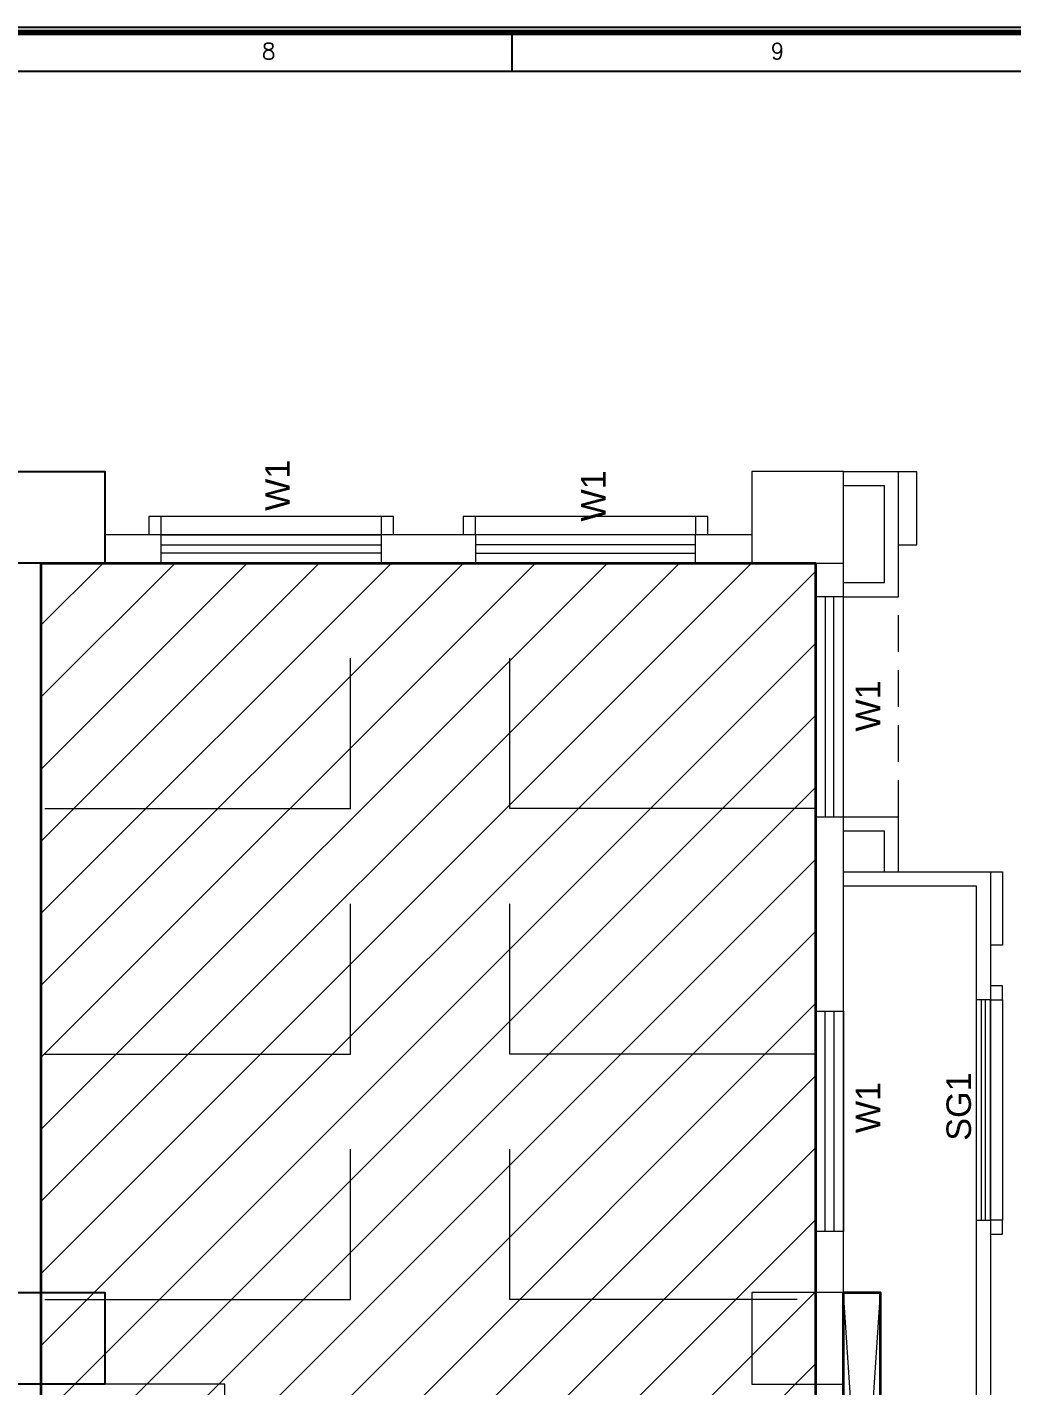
# Model space of a CAD drawing. Extents: x 3485972 to 3601240, y -673889 to -591207.
# Drawn here: x 3515311 to 3523361, y -602318 to -591207 of the extents above; entities that cross this region are included whole.
import ezdxf
from ezdxf.enums import TextEntityAlignment as Align

# ---------------------------------------------------------------- set-up
doc = ezdxf.new("R2010")
doc.units = 0
doc.header["$LTSCALE"] = 6
doc.header["$MEASUREMENT"] = 0
doc.linetypes.add('HIDDEN', pattern=[0.375, 0.25, -0.125])
doc.layers.add('AREA', color=193, linetype='CONTINUOUS', plot=False)
doc.layers.add('COL', color=5, linetype='CONTINUOUS')
doc.layers.add('TITLE', color=7, linetype='CONTINUOUS')
doc.layers.add('D.F', color=251, linetype='CONTINUOUS', lineweight=5)
doc.layers.add('WALL', color=8, linetype='CONTINUOUS', lineweight=35)
doc.styles.add('ARIAL', font='arial.ttf')
doc.styles.add('ROMANS', font='romans.shx')
doc.linetypes.add('ZIGZAG', pattern='A,0.0001,-0.2,[131,ltypeshp.shx,S=0.2,R=0,X=-0.2,Y=0],-0.4,[131,ltypeshp.shx,S=0.2,R=180,X=0.2,Y=0],-0.2', length=0.8001)

# ---------------------------------------------------------------- blocks, each defined once
blk = doc.blocks.new('A$C66962185')
at = {"layer": 'TITLE', "color": 7}
blk.add_line((241.949, -140930.66), (241.949, -140928.365), dxfattribs=at)
at = {"layer": 'TITLE'}
blk.add_line((2.142, -140930.66), (360.704, -140930.66), dxfattribs=at)
at = {"layer": 'TITLE', "color": 7, "const_width": 0.355}
blk.add_lwpolyline([(363, -140928.365), (363, -141178.329), (0, -141178.329), (0, -140928.365)], close=True, dxfattribs=at)
at = {"layer": 'TITLE', "color": 7, "style": 'ROMANS'}
for s, p in [('8', (227.463, -140929.478)), ('9', (257.726, -140929.478))]:
    blk.add_text(s, height=0.952, dxfattribs=at).set_placement(p, align=Align.MIDDLE)

msp = doc.modelspace()

# ---------------------------------------------------------------- hatches: boundary and pattern name
at = {"layer": 'D.F', "linetype": 'ByBlock'}
h = msp.add_hatch(dxfattribs=at)
h.set_pattern_fill('ANSI31', color=256, scale=3333, style=0)
h.set_pattern_definition([(45, (479073.56, 121913.7), (-294.59836, 294.59836), [])])
h.paths.add_polyline_path([(3515425.7, -595590), (3521755.7, -595590), (3521755.7, -612020), (3515425.7, -612020)])

# ---------------------------------------------------------------- linework, layer by layer
at = {"layer": 'AREA'}
for points in [[(3485972.3, -591208), (3535959.9, -591207.2), (3535959.9, -625655.9), (3485972.3, -625656.7)], [(3486015.1, -591250.8), (3535917.2, -591249.9), (3535917.2, -625613.1), (3486015.1, -625613.9)]]:
    msp.add_lwpolyline(points, close=True, dxfattribs=at)
at = {"layer": 'COL'}
for points in [[(3515945.7, -595590), (3515195.7, -595590), (3515195.7, -594840), (3515945.7, -594840)], [(3515195.7, -602305), (3515195.7, -601555), (3515945.7, -601555), (3515945.7, -602305)]]:
    msp.add_lwpolyline(points, close=True, dxfattribs=at)
at = {"layer": 'D.F', "linetype": 'ByBlock'}
for p, q in [((3521985.7, -594840), (3522585.7, -594840)), ((3522435.7, -595864.6, -188437.6), (3522435.7, -594840, -101230.8)), ((3522585.7, -595440, -152397.2), (3522585.7, -594840, -101230.8)), ((3521985.7, -594955), (3522320.7, -594955)), ((3522320.7, -595749.6, -188437.6), (3522320.7, -594955, -101230.8)), ((3522435.7, -595440), (3522585.7, -595440)), ((3521985.7, -595749.6, -87206.9), (3522320.7, -595749.6, -169035.1)), ((3521985.7, -595864.6, -87206.9), (3522435.7, -595864.6, -188437.6)), ((3521985.7, -597665, 4.1), (3522435.7, -597665, -101226.7)), ((3522435.7, -598115, -101228.5), (3522435.7, -597665, -101226.7)), ((3521985.7, -597780, 4.1), (3522320.7, -597780, -81824.1)), ((3522320.7, -598115, -101228.4), (3522320.7, -597780, -101226.7)), ((3521985.7, -598115, -101230.8), (3523185.7, -598115, -101230.8)), ((3523185.7, -598115), (3523185.7, -608980)), ((3521985.7, -598230, -101230.8), (3523070.7, -598230, -101230.8)), ((3523070.7, -598230), (3523070.7, -608865))]:
    msp.add_line(p, q, dxfattribs=at)
at = {"layer": 'D.F', "color": 8, "linetype": 'ByBlock'}
for p, q in [((3518205.7, -595210), (3516405.7, -595210)), ((3520775.7, -595210, -101230.8), (3518975.7, -595210, -101230.8)), ((3523285.7, -599162.1), (3523285.7, -600962.1))]:
    msp.add_line(p, q, dxfattribs=at)
at = {"layer": 'D.F', "color": 7, "lineweight": 0}
for p, q in [((3521235.7, -595360), (3515945.7, -595360)), ((3521235.7, -595590), (3515945.7, -595590)), ((3521755.7, -601555.1), (3521755.7, -595590)), ((3521985.7, -601555.1), (3521985.7, -595590)), ((3521755.7, -605305), (3521755.7, -602305)), ((3521985.7, -605305), (3521985.7, -602305))]:
    msp.add_line(p, q, dxfattribs=at)
at = {"layer": 'D.F', "linetype": 'HIDDEN', "ltscale": 200}
msp.add_line((3522435.7, -598115, -101230.8), (3522435.7, -595864.6, -101230.8), dxfattribs=at)
at = {"layer": 'D.F', "color": 7, "linetype": 'ByBlock'}
msp.add_line((3523185.7, -599162.1, -101230.8), (3523070.7, -599162.1), dxfattribs=at)
at = {"layer": 'D.F'}
for points in [[(3521235.7, -595590), (3521985.7, -595590), (3521985.7, -594840), (3521235.7, -594840)], [(3521235.7, -602305.1), (3521985.7, -602305.1), (3521985.7, -601555.1), (3521235.7, -601555.1)]]:
    msp.add_lwpolyline(points, close=True, dxfattribs=at)
at = {"layer": 'D.F', "linetype": 'ByBlock'}
for points in [[(3516405.7, -595360), (3516405.7, -595210), (3516305.7, -595210), (3516305.7, -595360)], [(3518305.7, -595360), (3518305.7, -595210), (3518205.7, -595210), (3518205.7, -595360)], [(3523185.7, -599162.1), (3523285.7, -599162.1), (3523285.7, -599047.1), (3523185.7, -599047.1)], [(3523185.7, -601077.1), (3523285.7, -601077.1), (3523285.7, -600962.1), (3523185.7, -600962.1)]]:
    msp.add_lwpolyline(points, dxfattribs=at)
for points, elevation in [([(3518975.7, -595360), (3518975.7, -595210), (3518875.7, -595210), (3518875.7, -595360)], -101230.8), ([(3520875.7, -595360), (3520875.7, -595210), (3520775.7, -595210), (3520775.7, -595360)], -101230.8), ([(3523185.7, -599162.1), (3523285.7, -599162.1), (3523285.7, -599047.1), (3523185.7, -599047.1)], -101230.8), ([(3522285.7, -606055.1), (3521985.7, -601555.1)], 27934.8), ([(3522285.7, -601555.1), (3521985.7, -606055.1)], 27934.8)]:
    msp.add_lwpolyline(points, dxfattribs=dict(at, elevation=elevation))
at = {"layer": 'D.F', "linetype": 'Continuous'}
for points in [[(3518205.7, -595360), (3518205.7, -595590), (3516405.7, -595590), (3516405.7, -595360)], [(3518975.7, -595360), (3518975.7, -595590), (3520775.7, -595590), (3520775.7, -595360)], [(3518205.7, -595440), (3518205.7, -595510), (3516405.7, -595510), (3516405.7, -595440)], [(3518975.7, -595440), (3518975.7, -595510), (3520775.7, -595510), (3520775.7, -595440)], [(3523145.7, -599162.1), (3523110.7, -599162.1), (3523110.7, -600962.1), (3523145.7, -600962.1)], [(3521985.7, -601055.1), (3521755.7, -601055.1), (3521755.7, -599255.1), (3521985.7, -599255.1)], [(3521905.7, -601055.1), (3521835.7, -601055.1), (3521835.7, -599255.1), (3521905.7, -599255.1)]]:
    msp.add_lwpolyline(points, close=True, dxfattribs=at)
at = {"layer": 'D.F', "linetype": 'Continuous', "elevation": 4.1}
for points in [[(3521985.7, -595865), (3521755.7, -595865), (3521755.7, -597665), (3521985.7, -597665)], [(3521905.7, -595865), (3521835.7, -595865), (3521835.7, -597665), (3521905.7, -597665)]]:
    msp.add_lwpolyline(points, close=True, dxfattribs=at)
at = {"layer": 'D.F', "linetype": 'ZIGZAG', "ltscale": 10, "flags": 128}
for points in [[(3515455.7, -597597.5), (3517955.2, -597597.5), (3517955.2, -596368.7)], [(3521755.7, -597597.5), (3519256.2, -597597.5), (3519256.2, -596368.7)], [(3515455.7, -599605), (3517955.2, -599605), (3517955.2, -598376.2)], [(3521755.7, -599605), (3519256.2, -599605), (3519256.2, -598376.2)], [(3515455.7, -601612.5), (3517955.2, -601612.5), (3517955.2, -600383.7)], [(3521605.7, -601612.5), (3519256.2, -601612.5), (3519256.2, -600383.7)]]:
    msp.add_lwpolyline(points, dxfattribs=at)
at = {"layer": 'D.F', "color": 7, "linetype": 'ByBlock', "elevation": -202461.5}
msp.add_lwpolyline([(3523185.7, -598115), (3523285.7, -598115), (3523285.7, -598714.6), (3523185.7, -598714.6)], dxfattribs=at)
at = {"layer": 'D.F', "linetype": 'ByBlock'}
msp.add_lwpolyline([(3523070.7, -599162.1), (3523070.7, -600962.1), (3523185.7, -600962.1), (3523185.7, -599162.1)], close=True, dxfattribs=at)
at = {"layer": 'D.F', "lineweight": 0, "ltscale": 15}
msp.add_lwpolyline([(3516925.7, -602905), (3516925.7, -602305), (3515425.7, -602305), (3515425.7, -602905)], close=True, dxfattribs=at)
at = {"layer": 'WALL', "linetype": 'ByBlock'}
for p, q in [((3515425.7, -601555), (3515425.7, -595590)), ((3515425.7, -605305.1), (3515425.7, -602305))]:
    msp.add_line(p, q, dxfattribs=at)
msp.add_lwpolyline([(3515425.7, -595590), (3521755.7, -595590), (3521755.7, -612020), (3515425.7, -612020)], close=True, dxfattribs=at)
at = {"layer": 'WALL', "elevation": 27934.8}
msp.add_lwpolyline([(3521985.7, -606055.1), (3521985.7, -601555.1), (3522285.7, -601555.1), (3522285.7, -606055.1)], close=True, dxfattribs=at)

# ---------------------------------------------------------------- block references
at = {"layer": 'TITLE', "xscale": 137.4720978042101, "yscale": 137.4720968119004, "zscale": 137.4720972069543}
msp.add_blockref('A$C66962185', (3486015.1, 18782467), dxfattribs=at)

# ---------------------------------------------------------------- texts
at = {"layer": 'D.F', "style": 'ARIAL', "width": 1}
for s, p in [('W1', (3517456.9, -595163.4)), ('W1', (3520040, -595250)), ('W1', (3522285.2, -596967.4, 4.1)), ('SG1', (3523026.9, -600313.8)), ('W1', (3522285.2, -600251.9))]:
    msp.add_text(s, height=200, rotation=90, dxfattribs=at).set_placement(p)

doc.saveas('drawing.dxf')
